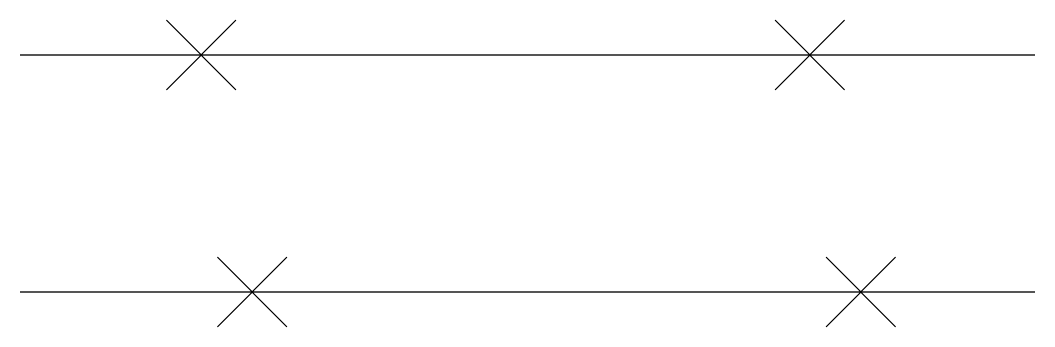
# Model space of a CAD drawing. Header units: metres. Extents: x 9.6 to 39.6, y 11 to 20.1.
import ezdxf

# ---------------------------------------------------------------- set-up
doc = ezdxf.new("R2010")
doc.units = ezdxf.units.M

msp = doc.modelspace()

# ---------------------------------------------------------------- linework, layer by layer
for p, q in [((13.9, 20.08), (15.95, 18.03)), ((13.9, 18.03), (15.95, 20.08)), ((31.9, 20.08), (33.95, 18.03)), ((31.9, 18.03), (33.95, 20.08)), ((15.41, 13.08), (17.46, 11.03)), ((15.41, 11.03), (17.46, 13.08)), ((33.41, 11.03), (35.46, 13.08)), ((33.41, 13.08), (35.46, 11.03))]:
    msp.add_line(p, q)
for points in [[(9.58, 19.06), (39.58, 19.06)], [(9.58, 12.06), (39.58, 12.06)]]:
    msp.add_lwpolyline(points)

doc.saveas('drawing.dxf')
